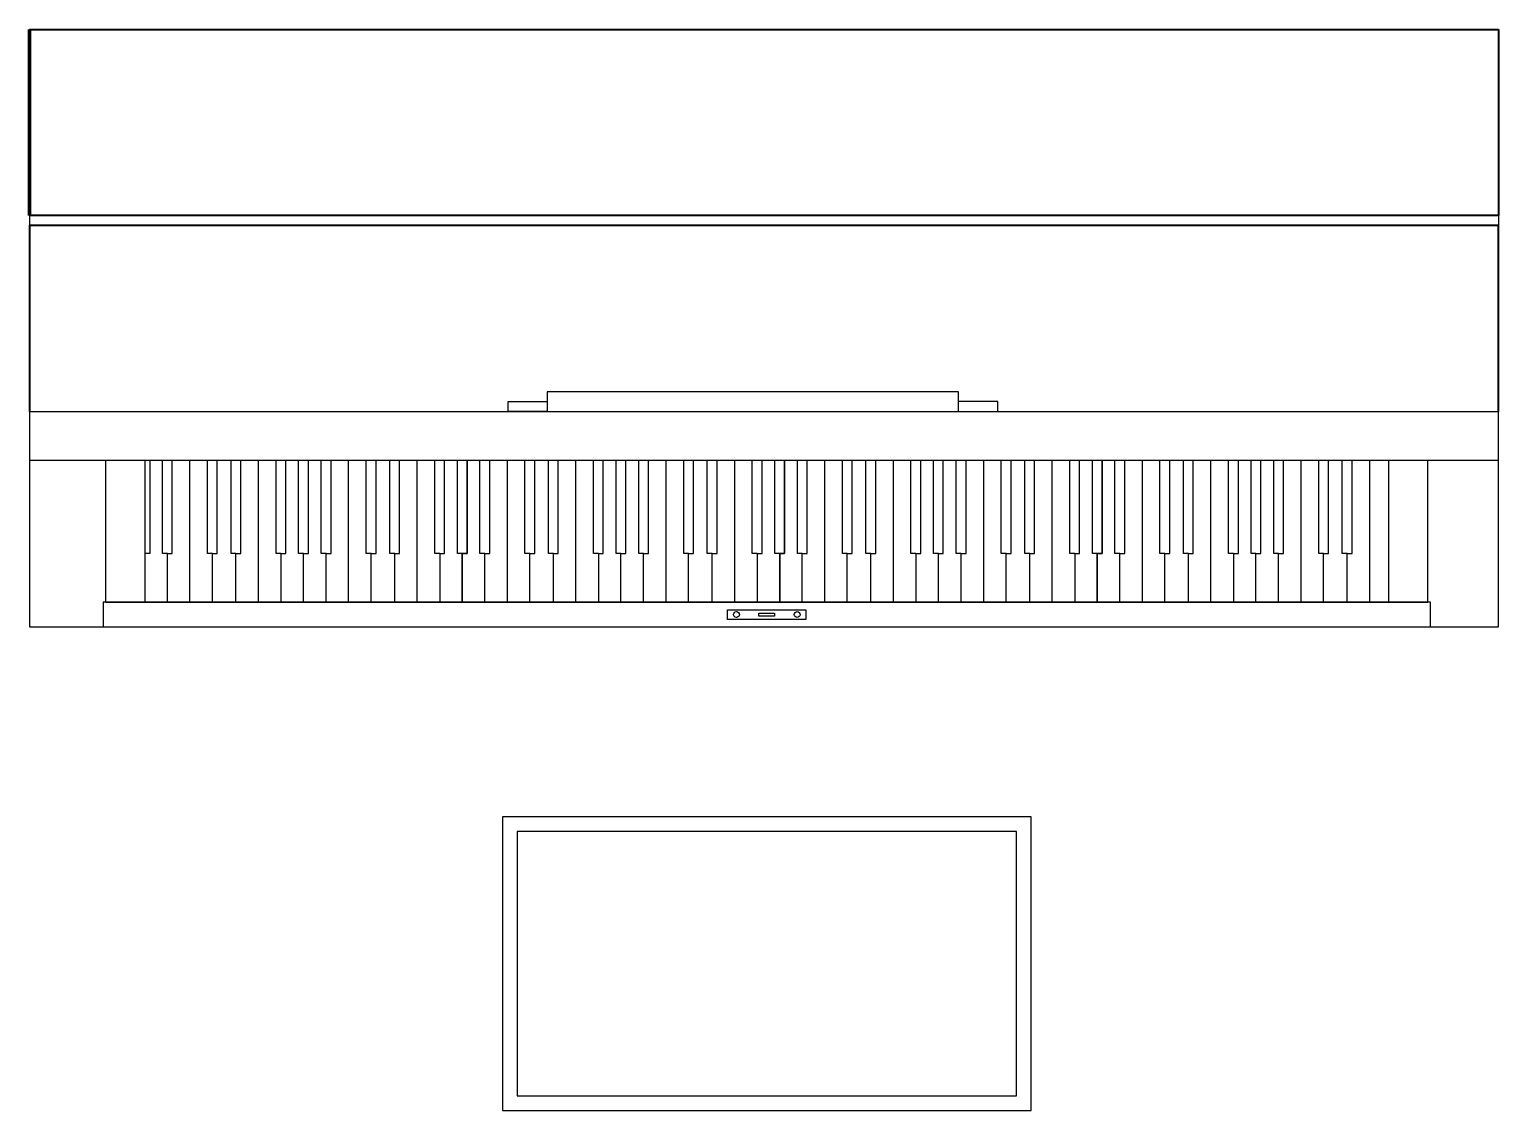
# Model space of a CAD drawing. Header units: centimetres. Extents: x 110 to 260, y 25 to 136.
import ezdxf

# ---------------------------------------------------------------- set-up
doc = ezdxf.new("R2010")
doc.units = ezdxf.units.CM
for name, color, linetype in [('Capac', 31, 'Continuous'), ('Clape albe', 7, 'Continuous'), ('Corp principal 2D', 31, 'Continuous'), ('Mecanism închidere 2D', 201, 'Continuous'), ('Scăunel', 15, 'Continuous')]:
    doc.layers.add(name, color=color, linetype=linetype)

msp = doc.modelspace()

# ---------------------------------------------------------------- linework, layer by layer
for p, q in [((248.84, 77.09), (248.84, 91.59)), ((121.84, 77.09), (248.84, 77.09))]:
    msp.add_line(p, q)
at = {"layer": 'Capac', "ltscale": 4}
for p, q in [((158.92, 96.59), (158.92, 97.59)), ((158.92, 97.59), (162.92, 97.59)), ((183.92, 98.59), (162.92, 98.59)), ((162.92, 98.59), (162.92, 96.59)), ((204.92, 98.59), (183.92, 98.59)), ((204.92, 96.59), (204.92, 98.59)), ((208.92, 97.59), (204.92, 97.59)), ((208.92, 96.59), (208.92, 97.59)), ((162.92, 96.59), (158.92, 96.59)), ((162.92, 96.59), (183.92, 96.59)), ((183.92, 96.59), (204.92, 96.59)), ((204.92, 96.59), (208.92, 96.59))]:
    msp.add_line(p, q, dxfattribs=at)
at = {"layer": 'Clape albe'}
for p, q in [((121.84, 91.59), (121.84, 77.09)), ((121.84, 91.59), (252.84, 91.59)), ((122.34, 91.59), (122.34, 82.09)), ((123.64, 82.09), (123.64, 91.59)), ((124.64, 82.09), (124.64, 91.59)), ((126.44, 77.09), (126.44, 91.59)), ((128.24, 82.09), (128.24, 91.59)), ((129.24, 82.09), (129.24, 91.59)), ((130.64, 82.09), (130.64, 91.59)), ((131.64, 82.09), (131.64, 91.59)), ((133.44, 77.09), (133.44, 91.59)), ((135.24, 82.09), (135.24, 91.59)), ((136.24, 82.09), (136.24, 91.59)), ((137.54, 82.09), (137.54, 91.59)), ((138.54, 82.09), (138.54, 91.59)), ((139.85, 82.09), (139.85, 91.59)), ((140.85, 82.09), (140.85, 91.59)), ((142.65, 77.09), (142.65, 91.59)), ((144.45, 82.09), (144.45, 91.59)), ((145.45, 82.09), (145.45, 91.59)), ((146.85, 82.09), (146.85, 91.59)), ((147.85, 82.09), (147.85, 91.59)), ((149.65, 77.09), (149.65, 91.59)), ((151.45, 82.09), (151.45, 91.59)), ((152.45, 82.09), (152.45, 91.59)), ((153.75, 82.09), (153.75, 91.59)), ((154.75, 82.09), (154.75, 91.59)), ((154.75, 91.59), (154.75, 82.09)), ((156.05, 82.09), (156.05, 91.59)), ((157.05, 82.09), (157.05, 91.59)), ((158.85, 77.09), (158.85, 91.59)), ((160.65, 82.09), (160.65, 91.59)), ((161.65, 82.09), (161.65, 91.59)), ((163.05, 82.09), (163.05, 91.59)), ((164.05, 82.09), (164.05, 91.59)), ((165.85, 77.09), (165.85, 91.59)), ((167.65, 82.09), (167.65, 91.59)), ((168.65, 82.09), (168.65, 91.59)), ((169.95, 82.09), (169.95, 91.59)), ((170.95, 82.09), (170.95, 91.59)), ((172.26, 82.09), (172.26, 91.59)), ((173.26, 82.09), (173.26, 91.59)), ((175.06, 77.09), (175.06, 91.59)), ((176.86, 82.09), (176.86, 91.59)), ((177.86, 82.09), (177.86, 91.59)), ((179.26, 82.09), (179.26, 91.59)), ((180.26, 82.09), (180.26, 91.59)), ((182.06, 77.09), (182.06, 91.59)), ((183.86, 82.09), (183.86, 91.59)), ((184.86, 82.09), (184.86, 91.59)), ((186.16, 82.09), (186.16, 91.59)), ((187.16, 82.09), (187.16, 91.59)), ((187.16, 91.59), (187.16, 82.09)), ((188.46, 82.09), (188.46, 91.59)), ((189.46, 82.09), (189.46, 91.59)), ((191.26, 77.09), (191.26, 91.59)), ((193.06, 82.09), (193.06, 91.59)), ((194.06, 82.09), (194.06, 91.59)), ((195.46, 82.09), (195.46, 91.59)), ((196.46, 82.09), (196.46, 91.59)), ((198.26, 77.09), (198.26, 91.59)), ((200.06, 82.09), (200.06, 91.59)), ((201.06, 82.09), (201.06, 91.59)), ((202.36, 82.09), (202.36, 91.59)), ((203.36, 82.09), (203.36, 91.59)), ((204.68, 82.09), (204.68, 91.59)), ((205.68, 82.09), (205.68, 91.59)), ((207.48, 77.09), (207.48, 91.59)), ((209.28, 82.09), (209.28, 91.59)), ((210.28, 82.09), (210.28, 91.59)), ((211.68, 82.09), (211.68, 91.59)), ((212.68, 82.09), (212.68, 91.59)), ((214.48, 77.09), (214.48, 91.59)), ((216.28, 82.09), (216.28, 91.59)), ((217.28, 82.09), (217.28, 91.59)), ((218.58, 82.09), (218.58, 91.59)), ((219.58, 82.09), (219.58, 91.59)), ((219.58, 91.59), (219.58, 82.09)), ((220.88, 82.09), (220.88, 91.59)), ((221.88, 82.09), (221.88, 91.59)), ((223.68, 77.09), (223.68, 91.59)), ((225.48, 82.09), (225.48, 91.59)), ((226.48, 82.09), (226.48, 91.59)), ((227.88, 82.09), (227.88, 91.59)), ((228.88, 82.09), (228.88, 91.59)), ((230.68, 77.09), (230.68, 91.59)), ((232.48, 82.09), (232.48, 91.59)), ((233.48, 82.09), (233.48, 91.59)), ((234.78, 82.09), (234.78, 91.59)), ((235.78, 82.09), (235.78, 91.59)), ((237.09, 82.09), (237.09, 91.59)), ((238.09, 82.09), (238.09, 91.59)), ((239.89, 77.09), (239.89, 91.59)), ((241.69, 82.09), (241.69, 91.59)), ((242.69, 82.09), (242.69, 91.59)), ((244.09, 82.09), (244.09, 91.59)), ((245.09, 82.09), (245.09, 91.59)), ((246.89, 77.09), (246.89, 91.59)), ((122.34, 82.09), (121.84, 82.09)), ((124.14, 82.09), (123.64, 82.09)), ((124.14, 77.09), (124.14, 82.09)), ((124.14, 82.09), (124.64, 82.09)), ((128.74, 82.09), (128.24, 82.09)), ((128.74, 77.09), (128.74, 82.09)), ((128.74, 82.09), (129.24, 82.09)), ((131.14, 82.09), (130.64, 82.09)), ((131.14, 77.09), (131.14, 82.09)), ((131.14, 82.09), (131.64, 82.09)), ((135.74, 82.09), (135.24, 82.09)), ((135.74, 82.09), (136.24, 82.09)), ((135.74, 82.09), (135.74, 77.09)), ((138.04, 82.09), (137.54, 82.09)), ((138.04, 77.09), (138.04, 82.09)), ((138.04, 82.09), (138.54, 82.09)), ((140.35, 82.09), (139.85, 82.09)), ((140.35, 77.09), (140.35, 82.09)), ((140.35, 82.09), (140.85, 82.09)), ((144.95, 82.09), (144.45, 82.09)), ((144.95, 77.09), (144.95, 82.09)), ((144.95, 82.09), (145.45, 82.09)), ((147.35, 82.09), (146.85, 82.09)), ((147.35, 77.09), (147.35, 82.09)), ((147.35, 82.09), (147.85, 82.09)), ((151.95, 82.09), (151.45, 82.09)), ((151.95, 82.09), (152.45, 82.09)), ((151.95, 82.09), (151.95, 77.09)), ((154.25, 82.09), (153.75, 82.09)), ((154.25, 77.09), (154.25, 82.09)), ((154.25, 82.09), (154.75, 82.09)), ((154.25, 82.09), (154.25, 77.09)), ((154.75, 82.09), (154.25, 82.09)), ((156.55, 82.09), (156.05, 82.09)), ((156.55, 77.09), (156.55, 82.09)), ((156.55, 82.09), (157.05, 82.09)), ((161.15, 82.09), (160.65, 82.09)), ((161.15, 77.09), (161.15, 82.09)), ((161.15, 82.09), (161.65, 82.09)), ((163.55, 82.09), (163.05, 82.09)), ((163.55, 77.09), (163.55, 82.09)), ((163.55, 82.09), (164.05, 82.09)), ((168.15, 82.09), (167.65, 82.09)), ((168.15, 82.09), (168.65, 82.09)), ((168.15, 82.09), (168.15, 77.09)), ((170.45, 82.09), (169.95, 82.09)), ((170.45, 77.09), (170.45, 82.09)), ((170.45, 82.09), (170.95, 82.09)), ((172.76, 82.09), (172.26, 82.09)), ((172.76, 77.09), (172.76, 82.09)), ((172.76, 82.09), (173.26, 82.09)), ((177.36, 82.09), (176.86, 82.09)), ((177.36, 77.09), (177.36, 82.09)), ((177.36, 82.09), (177.86, 82.09)), ((179.76, 82.09), (179.26, 82.09)), ((179.76, 77.09), (179.76, 82.09)), ((179.76, 82.09), (180.26, 82.09)), ((184.36, 82.09), (183.86, 82.09)), ((184.36, 82.09), (184.86, 82.09)), ((184.36, 82.09), (184.36, 77.09)), ((186.66, 82.09), (186.16, 82.09)), ((186.66, 77.09), (186.66, 82.09)), ((186.66, 82.09), (187.16, 82.09)), ((186.66, 82.09), (186.66, 77.09)), ((187.16, 82.09), (186.66, 82.09)), ((188.96, 82.09), (188.46, 82.09)), ((188.96, 77.09), (188.96, 82.09)), ((188.96, 82.09), (189.46, 82.09)), ((193.56, 82.09), (193.06, 82.09)), ((193.56, 77.09), (193.56, 82.09)), ((193.56, 82.09), (194.06, 82.09)), ((195.96, 82.09), (195.46, 82.09)), ((195.96, 77.09), (195.96, 82.09)), ((195.96, 82.09), (196.46, 82.09)), ((200.56, 82.09), (200.06, 82.09)), ((200.56, 82.09), (201.06, 82.09)), ((200.56, 82.09), (200.56, 77.09)), ((202.86, 82.09), (202.36, 82.09)), ((202.86, 77.09), (202.86, 82.09)), ((202.86, 82.09), (203.36, 82.09)), ((205.18, 82.09), (204.68, 82.09)), ((205.18, 77.09), (205.18, 82.09)), ((205.18, 82.09), (205.68, 82.09)), ((209.78, 82.09), (209.28, 82.09)), ((209.78, 77.09), (209.78, 82.09)), ((209.78, 82.09), (210.28, 82.09)), ((212.18, 82.09), (211.68, 82.09)), ((212.18, 77.09), (212.18, 82.09)), ((212.18, 82.09), (212.68, 82.09)), ((216.78, 82.09), (216.28, 82.09)), ((216.78, 82.09), (217.28, 82.09)), ((216.78, 82.09), (216.78, 77.09)), ((219.08, 82.09), (218.58, 82.09)), ((219.08, 77.09), (219.08, 82.09)), ((219.08, 82.09), (219.58, 82.09)), ((219.08, 82.09), (219.08, 77.09)), ((219.58, 82.09), (219.08, 82.09)), ((221.38, 82.09), (220.88, 82.09)), ((221.38, 77.09), (221.38, 82.09)), ((221.38, 82.09), (221.88, 82.09)), ((225.98, 82.09), (225.48, 82.09)), ((225.98, 77.09), (225.98, 82.09)), ((225.98, 82.09), (226.48, 82.09)), ((228.38, 82.09), (227.88, 82.09)), ((228.38, 77.09), (228.38, 82.09)), ((228.38, 82.09), (228.88, 82.09)), ((232.98, 82.09), (232.48, 82.09)), ((232.98, 82.09), (233.48, 82.09)), ((232.98, 82.09), (232.98, 77.09)), ((235.28, 82.09), (234.78, 82.09)), ((235.28, 77.09), (235.28, 82.09)), ((235.28, 82.09), (235.78, 82.09)), ((237.59, 82.09), (237.09, 82.09)), ((237.59, 77.09), (237.59, 82.09)), ((237.59, 82.09), (238.09, 82.09)), ((242.19, 82.09), (241.69, 82.09)), ((242.19, 77.09), (242.19, 82.09)), ((242.19, 82.09), (242.69, 82.09)), ((244.59, 82.09), (244.09, 82.09)), ((244.59, 77.09), (244.59, 82.09)), ((244.59, 82.09), (245.09, 82.09)), ((191.26, 77.09), (193.56, 77.09)), ((193.56, 77.09), (195.96, 77.09)), ((195.96, 77.09), (198.26, 77.09)), ((198.26, 77.09), (200.56, 77.09)), ((200.56, 77.09), (202.86, 77.09)), ((202.88, 77.09), (205.18, 77.09)), ((205.18, 77.09), (207.48, 77.09)), ((207.48, 77.09), (209.78, 77.09)), ((209.78, 77.09), (212.18, 77.09)), ((212.18, 77.09), (214.48, 77.09)), ((214.48, 77.09), (216.78, 77.09)), ((216.78, 77.09), (219.08, 77.09)), ((219.08, 77.09), (221.38, 77.09)), ((221.38, 77.09), (223.68, 77.09)), ((223.68, 77.09), (225.98, 77.09)), ((225.98, 77.09), (228.38, 77.09)), ((228.38, 77.09), (230.68, 77.09)), ((230.68, 77.09), (232.98, 77.09)), ((232.98, 77.09), (235.28, 77.09)), ((235.29, 77.09), (237.59, 77.09)), ((237.59, 77.09), (239.89, 77.09)), ((239.89, 77.09), (242.19, 77.09)), ((242.19, 77.09), (244.59, 77.09)), ((244.59, 77.09), (246.89, 77.09)), ((246.89, 77.09), (248.84, 77.09))]:
    msp.add_line(p, q, dxfattribs=at)
at = {"layer": 'Corp principal 2D', "lineweight": 211}
msp.add_line((110.05, 116.59), (110.05, 135.59), dxfattribs=at)
at = {"layer": 'Corp principal 2D', "lineweight": 40}
for p, q in [((110.05, 135.59), (260.05, 135.59)), ((260.05, 135.59), (260.05, 116.59)), ((260.05, 116.59), (110.05, 116.59)), ((110.05, 115.59), (260.05, 115.59)), ((110.05, 115.59), (110.05, 96.59)), ((260.05, 96.59), (260.05, 115.59))]:
    msp.add_line(p, q, dxfattribs=at)
at = {"layer": 'Corp principal 2D'}
for p, q in [((110.05, 116.59), (110.05, 115.59)), ((260.05, 116.59), (260.05, 115.59)), ((110.05, 96.59), (260.05, 96.59)), ((110.05, 96.59), (110.05, 91.59)), ((260.05, 91.59), (260.05, 96.59)), ((110.05, 91.59), (110.05, 74.59)), ((110.05, 91.59), (121.84, 91.59)), ((110.05, 91.59), (260.05, 91.59)), ((117.84, 91.59), (117.84, 77.09)), ((248.84, 91.59), (260.05, 91.59)), ((252.84, 77.09), (252.84, 91.59)), ((260.05, 74.59), (260.05, 91.59)), ((253.09, 77.09), (117.59, 77.09)), ((117.59, 77.09), (117.59, 74.59)), ((117.84, 77.09), (252.84, 77.09)), ((253.09, 74.59), (253.09, 77.09)), ((110.05, 74.59), (117.59, 74.59)), ((117.59, 74.59), (253.09, 74.59)), ((253.09, 74.59), (260.05, 74.59))]:
    msp.add_line(p, q, dxfattribs=at)
at = {"layer": 'Mecanism închidere 2D'}
for p, q in [((181.34, 75.84), (181.34, 76.34)), ((181.34, 76.34), (189.34, 76.34)), ((181.34, 75.34), (181.34, 75.84)), ((189.34, 75.34), (181.34, 75.34)), ((184.54, 75.84), (184.54, 75.99)), ((184.54, 75.99), (186.14, 75.99)), ((184.54, 75.69), (184.54, 75.84)), ((186.14, 75.69), (184.54, 75.69)), ((186.14, 75.99), (186.14, 75.69)), ((189.34, 76.34), (189.34, 75.34))]:
    msp.add_line(p, q, dxfattribs=at)
for centre in [(182.24, 75.84), (188.44, 75.84)]:
    msp.add_circle(centre, 0.3, dxfattribs=at)
at = {"layer": 'Scăunel'}
for points in [[(158.34, 25.19), (212.34, 25.19), (212.34, 55.19), (158.34, 55.19)], [(210.84, 26.69), (210.84, 53.69), (159.84, 53.69), (159.84, 26.69)]]:
    msp.add_lwpolyline(points, close=True, dxfattribs=at)

doc.saveas('drawing.dxf')
